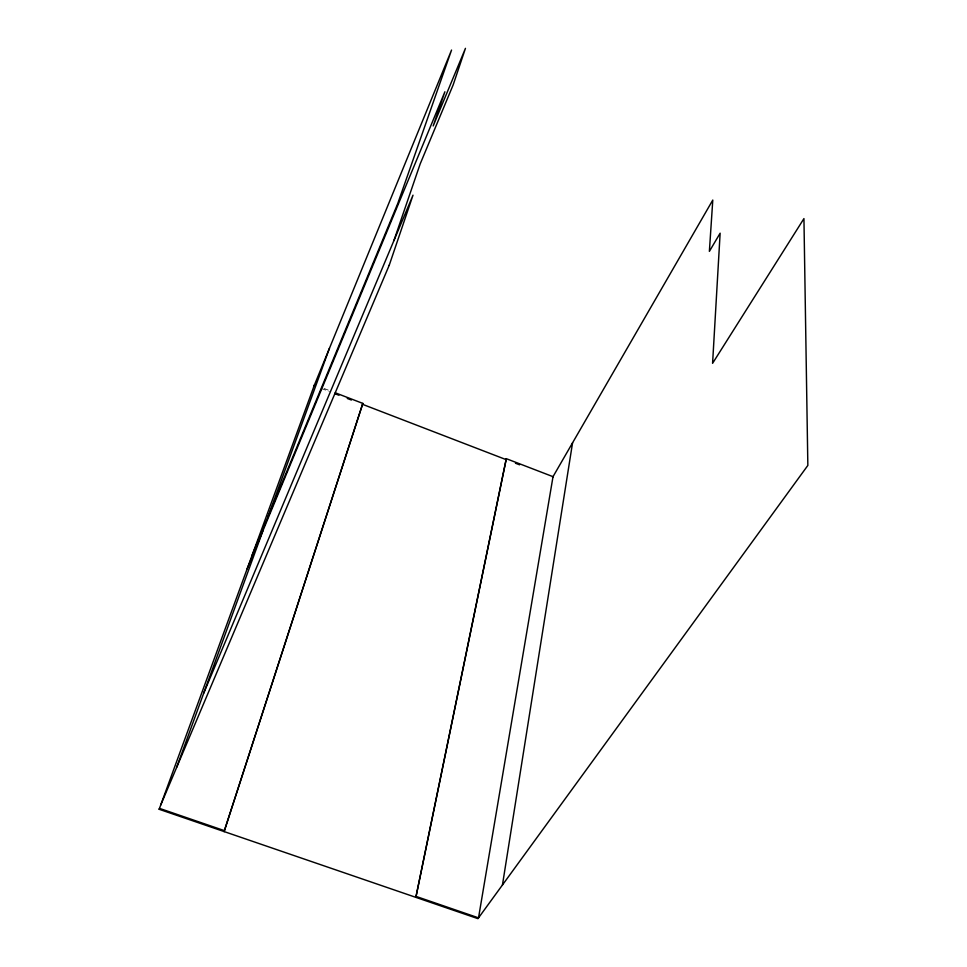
<?xml version="1.0" encoding="UTF-8"?>
<svg xmlns="http://www.w3.org/2000/svg" width="967" height="967" viewBox="0 0 967 967"><rect width="100%" height="100%" fill="white"/><g stroke="black" fill="none" stroke-linecap="round" stroke-linejoin="round"><path stroke-width="0.73" stroke-dasharray="4.83 3.63" d="M324.175 388.516L328.309 390.112M321.044 388.347L329.324 391.538"/><path stroke-width="1.45" d="M502.453 884.974L572.561 442.813M506.309 458.684L415.858 897.352L506.309 458.684L553.015 476.671L478.52 917.852L416.402 896.53M362.83 403.408L224.102 831.56L362.83 403.408L335.211 392.771M389.193 265.345L413.006 195.189L203.723 693.158M393.895 240.65L420.174 163.943L453.148 84.915L465.453 48.35L433.192 125.94L444.893 91.768L247.165 568.753M176.707 767.242L263.06 530.412M268.04 516.729L329.457 348.265M552.532 477.505L712.788 200.06L709.379 251.372L720.137 233.192L712.582 363.326L803.94 218.59L807.844 465.429L477.94 918.65L159.156 809.282L314.505 384.793M314.142 385.688L451.553 50.054L397.751 203.517L252.182 555.034M160.691 805.1L389.266 265.139M159.156 809.282L159.531 808.388L224.525 830.689M334.836 393.666L338.982 395.261M347.262 398.44L351.396 400.036M362.444 404.291L505.85 459.518M515.459 463.217L519.581 464.813"/></g></svg>
